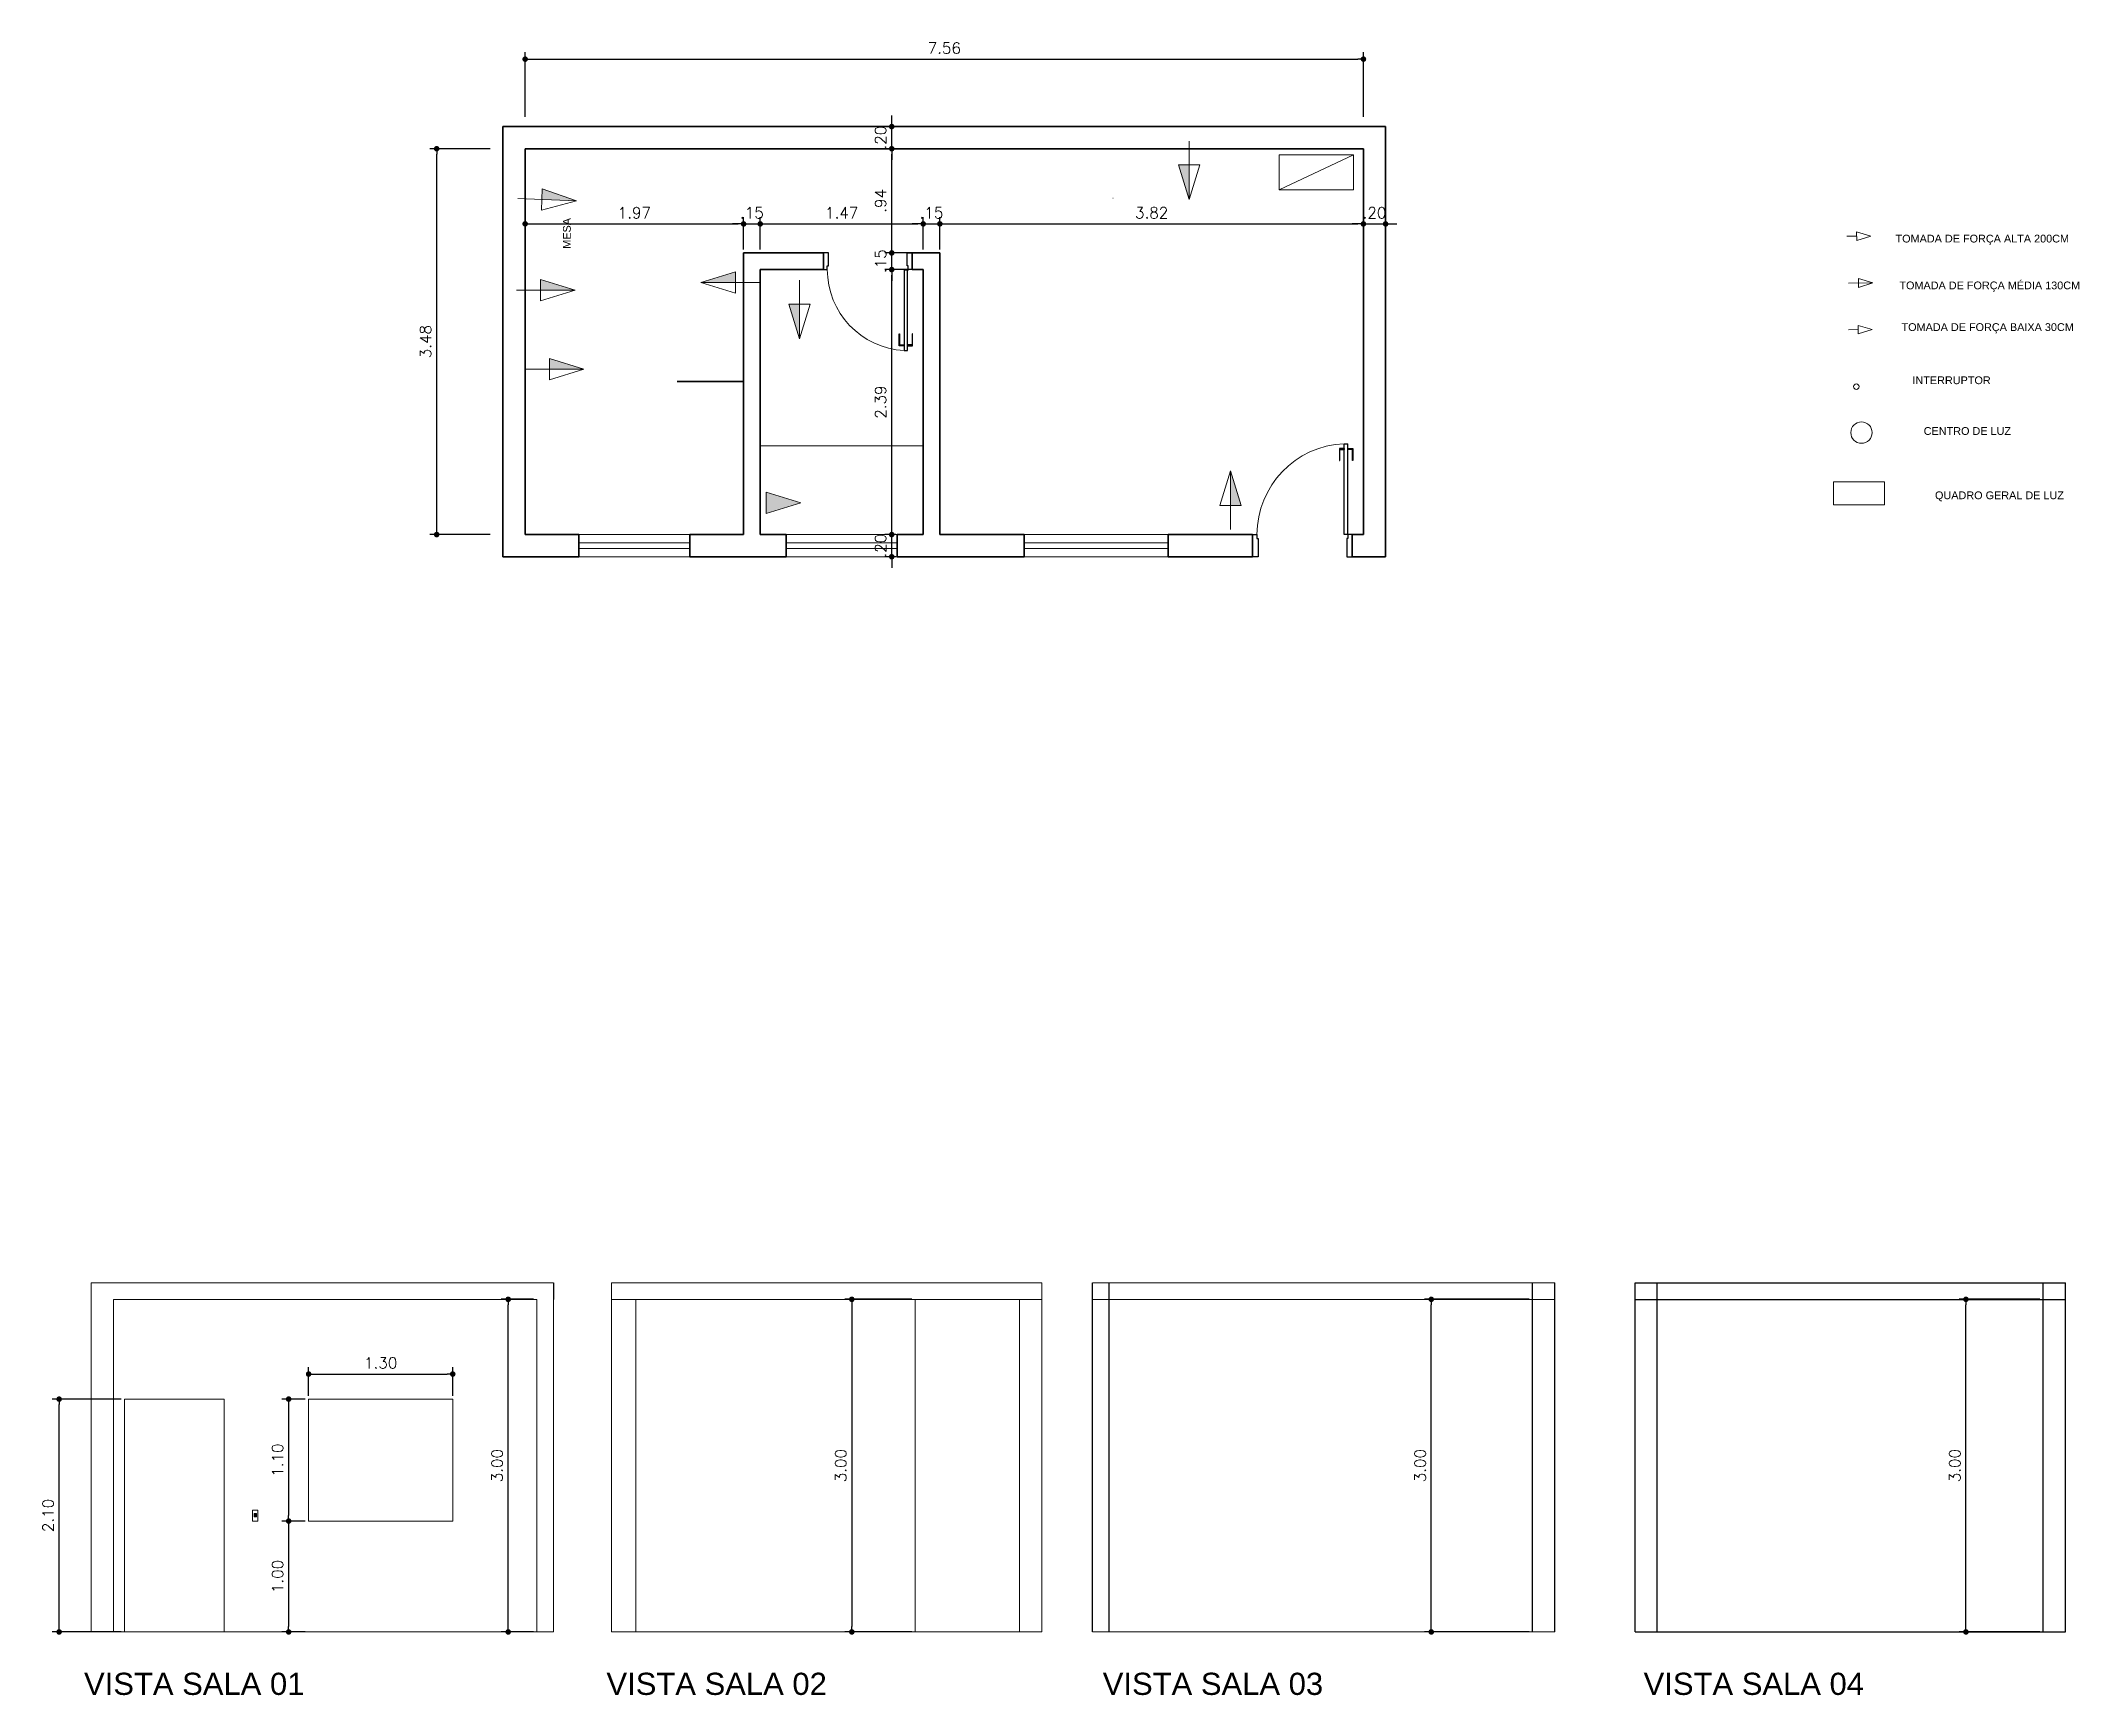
# Model space of a CAD drawing. Header units: millimetres. Extents: x -4763 to 645, y -25 to 217.
# Drawn here: x 19.1 to 37.49, y 70.11 to 85.03 of the extents above; entities that cross this region are included whole.
import ezdxf

# ---------------------------------------------------------------- set-up
doc = ezdxf.new("R2010")
doc.units = ezdxf.units.MM
doc.header["$LTSCALE"] = 0.5
doc.header["$PDMODE"] = 3
doc.linetypes.add('HIDDEN', pattern=[0.375, 0.25, -0.125])
doc.linetypes.add('HIDDEN2', pattern=[4.7625, 3.175, -1.5875])
for name, color, linetype, lineweight in [('A-TRACEJADO', 251, 'HIDDEN2', 18), ('Alvenaria-alta', 5, 'Continuous', 50), ('Alvenaria-baixa', 3, 'Continuous', 20), ('ARQ - Linha-nivel', 1, 'Continuous', 18), ('ARQ cota externa', 1, 'Continuous', 15), ('ARQ cota interna', 1, 'Continuous', 18), ('ARQ Esquadria 2', 2, 'Continuous', 20), ('ARQ Esquadrias 1', 1, 'Continuous', 13), ('ARQ Mobiliario', 34, 'Continuous', 13), ('ARQ MURO', 3, 'Continuous', 30), ('ARQ VISTA 1', 1, 'Continuous', 15), ('Linha-projeção', 8, 'HIDDEN', 15), ('TEXTO 01', 1, 'Continuous', 18)]:
    doc.layers.add(name, color=color, linetype=linetype, lineweight=lineweight)
for name, color, linetype in [('ARQ TEXTO 02', 3, 'Continuous'), ('DETALHE', 2, 'Continuous'), ('PORTAS', 2, 'Continuous')]:
    doc.layers.add(name, color=color, linetype=linetype)
doc.styles.add('ARIAL 25', font='arial.ttf', dxfattribs={"height": 0.25})
doc.styles.add('arial 7', font='arial.ttf', dxfattribs={"height": 0.07})
doc.styles.add('RS50', font='romans.shx', dxfattribs={"height": 0.1})
doc.dimstyles.new('Cota 50', dxfattribs={"dimscale": 0.05, "dimtxt": 0.1, "dimasz": 1, "dimexe": 1.25, "dimexo": 0.625, "dimgap": 1, "dimtad": 1, "dimzin": 4, "dimdsep": 46, "dimtxsty": 'RS50', "dimblk": 'DOT', "dimcen": 0.1, "dimclrd": 256, "dimclre": 256, "dimclrt": 256, "dimadec": 0, "dimazin": 0, "dimtfac": 1, "dimtix": 1, "dimtmove": 0, "dimatfit": 3, "dimldrblk": 'DOT', "dimfxl": 1.25, "dimarcsym": 0})

# ---------------------------------------------------------------- blocks, each defined once
blk = doc.blocks.new('_Dot')
at = {"color": 0, "linetype": 'ByBlock', "lineweight": -2}
blk.add_line((-0.5, 0), (-1, 0), dxfattribs=at)
at = {"color": 0, "linetype": 'ByBlock', "const_width": 0.5}
blk.add_lwpolyline([(-0.25, 0, 1), (0.25, 0, 1)], format="xyb", close=True, dxfattribs=at)
blk = doc.blocks.new('*D200')
at = {"layer": 'ARQ cota externa', "lineweight": -2, "transparency": 16777216}
for p, q in [((23.153, 84.055), (22.61, 84.055)), ((22.672, 80.625), (22.672, 84.005)), ((23.153, 80.575), (22.61, 80.575))]:
    blk.add_line(p, q, dxfattribs=at)
at = {"layer": 'DEFPOINTS', "color": 0, "transparency": 16777216}
for p in [(22.672, 84.055), (23.185, 84.055), (23.185, 80.575)]:
    blk.add_point(p, dxfattribs=at)
at = {"layer": 'ARQ cota externa', "lineweight": -2, "transparency": 16777216, "xscale": 0.05, "yscale": 0.05, "zscale": 0.05}
for p, rotation in [((22.672, 84.055), 90), ((22.672, 80.575), 270)]:
    blk.add_blockref('_Dot', p, dxfattribs=dict(at, rotation=rotation))
at = {"layer": 'ARQ cota externa', "transparency": 16777216, "insert": (22.572, 82.315), "char_height": 0.1, "attachment_point": 5, "rotation": 90, "style": 'RS50'}
blk.add_mtext('3.48', dxfattribs=at)
blk = doc.blocks.new('*D201')
at = {"layer": 'ARQ cota externa', "lineweight": -2, "transparency": 16777216}
for p, q in [((23.47, 84.342), (23.47, 84.926)), ((23.52, 84.863), (30.98, 84.863)), ((31.03, 84.342), (31.03, 84.926))]:
    blk.add_line(p, q, dxfattribs=at)
at = {"layer": 'DEFPOINTS', "color": 0, "transparency": 16777216}
for p in [(31.03, 84.863), (23.47, 84.31), (31.03, 84.31)]:
    blk.add_point(p, dxfattribs=at)
at = {"layer": 'ARQ cota externa', "lineweight": -2, "transparency": 16777216, "xscale": 0.05, "yscale": 0.05, "zscale": 0.05, "rotation": 180}
blk.add_blockref('_Dot', (23.47, 84.863), dxfattribs=at)
at = {"layer": 'ARQ cota externa', "lineweight": -2, "transparency": 16777216, "xscale": 0.05, "yscale": 0.05, "zscale": 0.05}
blk.add_blockref('_Dot', (31.03, 84.863), dxfattribs=at)
at = {"layer": 'ARQ cota externa', "transparency": 16777216, "insert": (27.25, 84.963), "char_height": 0.1, "attachment_point": 5, "style": 'RS50'}
blk.add_mtext('7.56', dxfattribs=at)
blk = doc.blocks.new('*D205')
at = {"layer": 'ARQ cota externa', "lineweight": -2, "transparency": 16777216}
for p, q in [((23.47, 83.253), (23.47, 83.439)), ((23.52, 83.377), (25.39, 83.377)), ((25.44, 83.146), (25.44, 83.439))]:
    blk.add_line(p, q, dxfattribs=at)
at = {"layer": 'DEFPOINTS', "color": 0, "transparency": 16777216}
for p in [(25.44, 83.377), (23.47, 83.222), (25.44, 83.115)]:
    blk.add_point(p, dxfattribs=at)
at = {"layer": 'ARQ cota externa', "lineweight": -2, "transparency": 16777216, "xscale": 0.05, "yscale": 0.05, "zscale": 0.05, "rotation": 180}
blk.add_blockref('_Dot', (23.47, 83.377), dxfattribs=at)
at = {"layer": 'ARQ cota externa', "lineweight": -2, "transparency": 16777216, "xscale": 0.05, "yscale": 0.05, "zscale": 0.05}
blk.add_blockref('_Dot', (25.44, 83.377), dxfattribs=at)
at = {"layer": 'ARQ cota externa', "transparency": 16777216, "insert": (24.455, 83.477), "char_height": 0.1, "attachment_point": 5, "style": 'RS50'}
blk.add_mtext('1.97', dxfattribs=at)
blk = doc.blocks.new('*D206')
at = {"layer": 'ARQ cota externa', "lineweight": -2, "transparency": 16777216}
for p, q in [((25.39, 83.377), (25.34, 83.377)), ((25.44, 83.146), (25.44, 83.439)), ((25.44, 83.377), (25.59, 83.377)), ((25.59, 83.146), (25.59, 83.439)), ((25.64, 83.377), (25.69, 83.377))]:
    blk.add_line(p, q, dxfattribs=at)
at = {"layer": 'DEFPOINTS', "color": 0, "transparency": 16777216}
for p in [(25.59, 83.377), (25.44, 83.115), (25.59, 83.115)]:
    blk.add_point(p, dxfattribs=at)
at = {"layer": 'ARQ cota externa', "lineweight": -2, "transparency": 16777216, "xscale": 0.05, "yscale": 0.05, "zscale": 0.05}
blk.add_blockref('_Dot', (25.44, 83.377), dxfattribs=at)
at = {"layer": 'ARQ cota externa', "lineweight": -2, "transparency": 16777216, "xscale": 0.05, "yscale": 0.05, "zscale": 0.05, "rotation": 180}
blk.add_blockref('_Dot', (25.59, 83.377), dxfattribs=at)
at = {"layer": 'ARQ cota externa', "transparency": 16777216, "insert": (25.515, 83.477), "char_height": 0.1, "attachment_point": 5, "style": 'RS50'}
blk.add_mtext('.15', dxfattribs=at)
blk = doc.blocks.new('*D202')
at = {"layer": 'ARQ cota externa', "lineweight": -2, "transparency": 16777216}
for p, q in [((25.59, 83.146), (25.59, 83.439)), ((25.64, 83.377), (27.01, 83.377)), ((27.06, 83.146), (27.06, 83.439))]:
    blk.add_line(p, q, dxfattribs=at)
at = {"layer": 'DEFPOINTS', "color": 0, "transparency": 16777216}
for p in [(27.06, 83.377), (25.59, 83.115), (27.06, 83.115)]:
    blk.add_point(p, dxfattribs=at)
at = {"layer": 'ARQ cota externa', "lineweight": -2, "transparency": 16777216, "xscale": 0.05, "yscale": 0.05, "zscale": 0.05, "rotation": 180}
blk.add_blockref('_Dot', (25.59, 83.377), dxfattribs=at)
at = {"layer": 'ARQ cota externa', "lineweight": -2, "transparency": 16777216, "xscale": 0.05, "yscale": 0.05, "zscale": 0.05}
blk.add_blockref('_Dot', (27.06, 83.377), dxfattribs=at)
at = {"layer": 'ARQ cota externa', "transparency": 16777216, "insert": (26.325, 83.477), "char_height": 0.1, "attachment_point": 5, "style": 'RS50'}
blk.add_mtext('1.47', dxfattribs=at)
blk = doc.blocks.new('*D207')
at = {"layer": 'ARQ cota externa', "lineweight": -2, "transparency": 16777216}
for p, q in [((27.01, 83.377), (26.96, 83.377)), ((27.06, 83.146), (27.06, 83.439)), ((27.06, 83.377), (27.21, 83.377)), ((27.21, 83.146), (27.21, 83.439)), ((27.26, 83.377), (27.31, 83.377))]:
    blk.add_line(p, q, dxfattribs=at)
at = {"layer": 'DEFPOINTS', "color": 0, "transparency": 16777216}
for p in [(27.21, 83.377), (27.06, 83.115), (27.21, 83.115)]:
    blk.add_point(p, dxfattribs=at)
at = {"layer": 'ARQ cota externa', "lineweight": -2, "transparency": 16777216, "xscale": 0.05, "yscale": 0.05, "zscale": 0.05}
blk.add_blockref('_Dot', (27.06, 83.377), dxfattribs=at)
at = {"layer": 'ARQ cota externa', "lineweight": -2, "transparency": 16777216, "xscale": 0.05, "yscale": 0.05, "zscale": 0.05, "rotation": 180}
blk.add_blockref('_Dot', (27.21, 83.377), dxfattribs=at)
at = {"layer": 'ARQ cota externa', "transparency": 16777216, "insert": (27.135, 83.477), "char_height": 0.1, "attachment_point": 5, "style": 'RS50'}
blk.add_mtext('.15', dxfattribs=at)
blk = doc.blocks.new('*D203')
at = {"layer": 'ARQ cota externa', "lineweight": -2, "transparency": 16777216}
for p, q in [((27.21, 83.146), (27.21, 83.439)), ((27.26, 83.377), (30.98, 83.377)), ((31.03, 83.146), (31.03, 83.439))]:
    blk.add_line(p, q, dxfattribs=at)
at = {"layer": 'DEFPOINTS', "color": 0, "transparency": 16777216}
for p in [(31.03, 83.377), (27.21, 83.115), (31.03, 83.115)]:
    blk.add_point(p, dxfattribs=at)
at = {"layer": 'ARQ cota externa', "lineweight": -2, "transparency": 16777216, "xscale": 0.05, "yscale": 0.05, "zscale": 0.05, "rotation": 180}
blk.add_blockref('_Dot', (27.21, 83.377), dxfattribs=at)
at = {"layer": 'ARQ cota externa', "lineweight": -2, "transparency": 16777216, "xscale": 0.05, "yscale": 0.05, "zscale": 0.05}
blk.add_blockref('_Dot', (31.03, 83.377), dxfattribs=at)
at = {"layer": 'ARQ cota externa', "transparency": 16777216, "insert": (29.12, 83.477), "char_height": 0.1, "attachment_point": 5, "style": 'RS50'}
blk.add_mtext('3.82', dxfattribs=at)
blk = doc.blocks.new('*D204')
at = {"layer": 'ARQ cota externa', "lineweight": -2, "transparency": 16777216}
for p, q in [((30.98, 83.377), (30.93, 83.377)), ((31.03, 83.146), (31.03, 83.439)), ((31.03, 83.377), (31.23, 83.377)), ((31.23, 83.408), (31.23, 83.439)), ((31.28, 83.377), (31.33, 83.377))]:
    blk.add_line(p, q, dxfattribs=at)
at = {"layer": 'DEFPOINTS', "color": 0, "transparency": 16777216}
for p in [(31.23, 83.377), (31.23, 83.377), (31.03, 83.115)]:
    blk.add_point(p, dxfattribs=at)
at = {"layer": 'ARQ cota externa', "lineweight": -2, "transparency": 16777216, "xscale": 0.05, "yscale": 0.05, "zscale": 0.05}
blk.add_blockref('_Dot', (31.03, 83.377), dxfattribs=at)
at = {"layer": 'ARQ cota externa', "lineweight": -2, "transparency": 16777216, "xscale": 0.05, "yscale": 0.05, "zscale": 0.05, "rotation": 180}
blk.add_blockref('_Dot', (31.23, 83.377), dxfattribs=at)
at = {"layer": 'ARQ cota externa', "transparency": 16777216, "insert": (31.13, 83.477), "char_height": 0.1, "attachment_point": 5, "style": 'RS50'}
blk.add_mtext('.20', dxfattribs=at)
blk = doc.blocks.new('*D195')
at = {"layer": 'ARQ cota externa', "lineweight": -2, "transparency": 16777216}
for p, q in [((26.812, 80.575), (26.714, 80.575)), ((26.776, 80.625), (26.776, 80.675)), ((26.776, 80.375), (26.776, 80.575)), ((26.812, 80.375), (26.714, 80.375)), ((26.776, 80.325), (26.776, 80.275))]:
    blk.add_line(p, q, dxfattribs=at)
at = {"layer": 'DEFPOINTS', "color": 0, "transparency": 16777216}
for p in [(26.776, 80.575), (26.843, 80.575), (26.843, 80.375)]:
    blk.add_point(p, dxfattribs=at)
at = {"layer": 'ARQ cota externa', "lineweight": -2, "transparency": 16777216, "xscale": 0.05, "yscale": 0.05, "zscale": 0.05}
for p, rotation in [((26.776, 80.575), 270), ((26.776, 80.375), 90)]:
    blk.add_blockref('_Dot', p, dxfattribs=dict(at, rotation=rotation))
at = {"layer": 'ARQ cota externa', "transparency": 16777216, "insert": (26.676, 80.475), "char_height": 0.1, "attachment_point": 5, "rotation": 90, "style": 'RS50'}
blk.add_mtext('.20', dxfattribs=at)
blk = doc.blocks.new('*D196')
at = {"layer": 'ARQ cota externa', "lineweight": -2, "transparency": 16777216}
for p, q in [((27.029, 82.965), (26.714, 82.965)), ((26.776, 80.625), (26.776, 82.915)), ((26.812, 80.575), (26.714, 80.575))]:
    blk.add_line(p, q, dxfattribs=at)
at = {"layer": 'DEFPOINTS', "color": 0, "transparency": 16777216}
for p in [(26.776, 82.965), (27.06, 82.965), (26.843, 80.575)]:
    blk.add_point(p, dxfattribs=at)
at = {"layer": 'ARQ cota externa', "lineweight": -2, "transparency": 16777216, "xscale": 0.05, "yscale": 0.05, "zscale": 0.05}
for p, rotation in [((26.776, 82.965), 90), ((26.776, 80.575), 270)]:
    blk.add_blockref('_Dot', p, dxfattribs=dict(at, rotation=rotation))
at = {"layer": 'ARQ cota externa', "transparency": 16777216, "insert": (26.676, 81.77), "char_height": 0.1, "attachment_point": 5, "rotation": 90, "style": 'RS50'}
blk.add_mtext('2.39', dxfattribs=at)
blk = doc.blocks.new('*D197')
at = {"layer": 'ARQ cota externa', "lineweight": -2, "transparency": 16777216}
for p, q in [((27.029, 83.115), (26.714, 83.115)), ((26.776, 83.165), (26.776, 83.215)), ((26.776, 82.965), (26.776, 83.115)), ((27.029, 82.965), (26.714, 82.965)), ((26.776, 82.915), (26.776, 82.865))]:
    blk.add_line(p, q, dxfattribs=at)
at = {"layer": 'DEFPOINTS', "color": 0, "transparency": 16777216}
for p in [(26.776, 83.115), (27.06, 83.115), (27.06, 82.965)]:
    blk.add_point(p, dxfattribs=at)
at = {"layer": 'ARQ cota externa', "lineweight": -2, "transparency": 16777216, "xscale": 0.05, "yscale": 0.05, "zscale": 0.05}
for p, rotation in [((26.776, 83.115), 270), ((26.776, 82.965), 90)]:
    blk.add_blockref('_Dot', p, dxfattribs=dict(at, rotation=rotation))
at = {"layer": 'ARQ cota externa', "transparency": 16777216, "insert": (26.676, 83.04), "char_height": 0.1, "attachment_point": 5, "rotation": 90, "style": 'RS50'}
blk.add_mtext('.15', dxfattribs=at)
blk = doc.blocks.new('*D198')
at = {"layer": 'ARQ cota externa', "lineweight": -2, "transparency": 16777216}
for p, q in [((26.745, 84.055), (26.714, 84.055)), ((26.776, 83.165), (26.776, 84.005)), ((27.029, 83.115), (26.714, 83.115))]:
    blk.add_line(p, q, dxfattribs=at)
at = {"layer": 'DEFPOINTS', "color": 0, "transparency": 16777216}
for p in [(26.776, 84.055), (26.776, 84.055), (27.06, 83.115)]:
    blk.add_point(p, dxfattribs=at)
at = {"layer": 'ARQ cota externa', "lineweight": -2, "transparency": 16777216, "xscale": 0.05, "yscale": 0.05, "zscale": 0.05}
for p, rotation in [((26.776, 84.055), 90), ((26.776, 83.115), 270)]:
    blk.add_blockref('_Dot', p, dxfattribs=dict(at, rotation=rotation))
at = {"layer": 'ARQ cota externa', "transparency": 16777216, "insert": (26.676, 83.585), "char_height": 0.1, "attachment_point": 5, "rotation": 90, "style": 'RS50'}
blk.add_mtext('.94', dxfattribs=at)
blk = doc.blocks.new('*D199')
at = {"layer": 'ARQ cota externa', "lineweight": -2, "transparency": 16777216}
for p, q in [((26.745, 84.255), (26.714, 84.255)), ((26.776, 84.305), (26.776, 84.355)), ((26.776, 84.055), (26.776, 84.255)), ((26.745, 84.055), (26.714, 84.055)), ((26.776, 84.005), (26.776, 83.955))]:
    blk.add_line(p, q, dxfattribs=at)
at = {"layer": 'DEFPOINTS', "color": 0, "transparency": 16777216}
for p in [(26.776, 84.255), (26.776, 84.255), (26.776, 84.055)]:
    blk.add_point(p, dxfattribs=at)
at = {"layer": 'ARQ cota externa', "lineweight": -2, "transparency": 16777216, "xscale": 0.05, "yscale": 0.05, "zscale": 0.05}
for p, rotation in [((26.776, 84.255), 270), ((26.776, 84.055), 90)]:
    blk.add_blockref('_Dot', p, dxfattribs=dict(at, rotation=rotation))
at = {"layer": 'ARQ cota externa', "transparency": 16777216, "insert": (26.676, 84.155), "char_height": 0.1, "attachment_point": 5, "rotation": 90, "style": 'RS50'}
blk.add_mtext('.20', dxfattribs=at)
blk = doc.blocks.new('P70')
at = {"layer": 'A-TRACEJADO'}
blk.add_arc((-0.149, -0.033), 0.732, 183.0662, 269.9559, dxfattribs=at)
at = {"layer": 'DETALHE', "color": 1}
for points in [[(-0.837, -0.042), (-0.837, 0.003), (-0.728, 0.003), (-0.728, -0.001), (-0.829, -0.001), (-0.829, -0.042)], [(-0.837, -0.072), (-0.837, -0.117), (-0.728, -0.117), (-0.728, -0.113), (-0.829, -0.113), (-0.829, -0.072)]]:
    blk.add_lwpolyline(points, close=True, dxfattribs=at)
at = {"layer": 'DETALHE', "color": 2}
for points in [[(-0.15, 0), (-0.15, -0.035), (-0.115, -0.035), (-0.115, -0.045), (0, -0.045), (0, 0)], [(-0.15, -0.8), (-0.15, -0.765), (-0.115, -0.765), (-0.115, -0.755), (0, -0.755), (0, -0.8)]]:
    blk.add_lwpolyline(points, close=True, dxfattribs=at)
blk.add_lwpolyline([(-0.88, -0.072), (-0.88, -0.041), (-0.156, -0.041), (-0.156, -0.072), (-0.88, -0.072)], dxfattribs=at)
blk.add_circle((-0.153, -0.038), 0.00326, dxfattribs=at)
blk = doc.blocks.new('*D252')
at = {"layer": 'ARQ VISTA 1', "lineweight": -2, "transparency": 16777216}
for p, q in [((19.825, 72.777), (19.204, 72.777)), ((19.267, 70.727), (19.267, 72.727)), ((19.825, 70.677), (19.204, 70.677))]:
    blk.add_line(p, q, dxfattribs=at)
at = {"layer": 'DEFPOINTS', "color": 0, "transparency": 16777216}
for p in [(19.267, 72.777), (19.857, 72.777), (19.857, 70.677)]:
    blk.add_point(p, dxfattribs=at)
at = {"layer": 'ARQ VISTA 1', "lineweight": -2, "transparency": 16777216, "xscale": 0.05, "yscale": 0.05, "zscale": 0.05}
for p, rotation in [((19.267, 72.777), 90), ((19.267, 70.677), 270)]:
    blk.add_blockref('_Dot', p, dxfattribs=dict(at, rotation=rotation))
at = {"layer": 'ARQ VISTA 1', "transparency": 16777216, "insert": (19.167, 71.727), "char_height": 0.1, "attachment_point": 5, "rotation": 90, "style": 'RS50'}
blk.add_mtext('2.10', dxfattribs=at)
blk = doc.blocks.new('*D253')
at = {"layer": 'ARQ VISTA 1', "lineweight": -2, "transparency": 16777216}
for p, q in [((21.485, 72.777), (21.274, 72.777)), ((21.337, 72.727), (21.337, 71.727)), ((21.485, 71.677), (21.274, 71.677))]:
    blk.add_line(p, q, dxfattribs=at)
at = {"layer": 'DEFPOINTS', "color": 0, "transparency": 16777216}
for p in [(21.517, 72.777), (21.337, 71.677), (21.517, 71.677)]:
    blk.add_point(p, dxfattribs=at)
at = {"layer": 'ARQ VISTA 1', "lineweight": -2, "transparency": 16777216, "xscale": 0.05, "yscale": 0.05, "zscale": 0.05}
for p, rotation in [((21.337, 72.777), 90), ((21.337, 71.677), 270)]:
    blk.add_blockref('_Dot', p, dxfattribs=dict(at, rotation=rotation))
at = {"layer": 'ARQ VISTA 1', "transparency": 16777216, "insert": (21.237, 72.227), "char_height": 0.1, "attachment_point": 5, "rotation": 90, "style": 'RS50'}
blk.add_mtext('1.10', dxfattribs=at)
blk = doc.blocks.new('*D254')
at = {"layer": 'ARQ VISTA 1', "lineweight": -2, "transparency": 16777216}
for p, q in [((21.485, 71.677), (21.274, 71.677)), ((21.337, 71.627), (21.337, 70.727)), ((21.485, 70.677), (21.274, 70.677))]:
    blk.add_line(p, q, dxfattribs=at)
at = {"layer": 'DEFPOINTS', "color": 0, "transparency": 16777216}
for p in [(21.517, 71.677), (21.337, 70.677), (21.517, 70.677)]:
    blk.add_point(p, dxfattribs=at)
at = {"layer": 'ARQ VISTA 1', "lineweight": -2, "transparency": 16777216, "xscale": 0.05, "yscale": 0.05, "zscale": 0.05}
for p, rotation in [((21.337, 71.677), 90), ((21.337, 70.677), 270)]:
    blk.add_blockref('_Dot', p, dxfattribs=dict(at, rotation=rotation))
at = {"layer": 'ARQ VISTA 1', "transparency": 16777216, "insert": (21.237, 71.177), "char_height": 0.1, "attachment_point": 5, "rotation": 90, "style": 'RS50'}
blk.add_mtext('1.00', dxfattribs=at)
blk = doc.blocks.new('*D255')
at = {"layer": 'ARQ VISTA 1', "lineweight": -2, "transparency": 16777216}
for p, q in [((21.517, 72.808), (21.517, 73.066)), ((21.567, 73.003), (22.767, 73.003)), ((22.817, 72.808), (22.817, 73.066))]:
    blk.add_line(p, q, dxfattribs=at)
at = {"layer": 'DEFPOINTS', "color": 0, "transparency": 16777216}
for p in [(22.817, 73.003), (21.517, 72.777), (22.817, 72.777)]:
    blk.add_point(p, dxfattribs=at)
at = {"layer": 'ARQ VISTA 1', "lineweight": -2, "transparency": 16777216, "xscale": 0.05, "yscale": 0.05, "zscale": 0.05, "rotation": 180}
blk.add_blockref('_Dot', (21.517, 73.003), dxfattribs=at)
at = {"layer": 'ARQ VISTA 1', "lineweight": -2, "transparency": 16777216, "xscale": 0.05, "yscale": 0.05, "zscale": 0.05}
blk.add_blockref('_Dot', (22.817, 73.003), dxfattribs=at)
at = {"layer": 'ARQ VISTA 1', "transparency": 16777216, "insert": (22.167, 73.103), "char_height": 0.1, "attachment_point": 5, "style": 'RS50'}
blk.add_mtext('1.30', dxfattribs=at)
blk = doc.blocks.new('*D256')
at = {"layer": 'ARQ VISTA 1', "lineweight": -2, "transparency": 16777216}
for p, q in [((23.545, 73.677), (23.254, 73.677)), ((23.317, 70.727), (23.317, 73.627)), ((23.545, 70.677), (23.254, 70.677))]:
    blk.add_line(p, q, dxfattribs=at)
at = {"layer": 'DEFPOINTS', "color": 0, "transparency": 16777216}
for p in [(23.317, 73.677), (23.577, 73.677), (23.577, 70.677)]:
    blk.add_point(p, dxfattribs=at)
at = {"layer": 'ARQ VISTA 1', "lineweight": -2, "transparency": 16777216, "xscale": 0.05, "yscale": 0.05, "zscale": 0.05}
for p, rotation in [((23.317, 73.677), 90), ((23.317, 70.677), 270)]:
    blk.add_blockref('_Dot', p, dxfattribs=dict(at, rotation=rotation))
at = {"layer": 'ARQ VISTA 1', "transparency": 16777216, "insert": (23.217, 72.177), "char_height": 0.1, "attachment_point": 5, "rotation": 90, "style": 'RS50'}
blk.add_mtext('3.00', dxfattribs=at)
blk = doc.blocks.new('*D257')
at = {"layer": 'ARQ cota interna', "lineweight": -2, "transparency": 16777216}
for p, q in [((26.957, 73.677), (26.353, 73.677)), ((26.416, 73.627), (26.416, 70.727)), ((26.957, 70.677), (26.353, 70.677))]:
    blk.add_line(p, q, dxfattribs=at)
at = {"layer": 'DEFPOINTS', "color": 0, "transparency": 16777216}
for p in [(26.988, 73.677), (26.416, 70.677), (26.988, 70.677)]:
    blk.add_point(p, dxfattribs=at)
at = {"layer": 'ARQ cota interna', "lineweight": -2, "transparency": 16777216, "xscale": 0.05, "yscale": 0.05, "zscale": 0.05}
for p, rotation in [((26.416, 73.677), 90), ((26.416, 70.677), 270)]:
    blk.add_blockref('_Dot', p, dxfattribs=dict(at, rotation=rotation))
at = {"layer": 'ARQ cota interna', "transparency": 16777216, "insert": (26.316, 72.177), "char_height": 0.1, "attachment_point": 5, "rotation": 90, "style": 'RS50'}
blk.add_mtext('3.00', dxfattribs=at)
blk = doc.blocks.new('*D258')
at = {"layer": 'ARQ cota interna', "lineweight": -2, "transparency": 16777216}
for p, q in [((32.525, 73.677), (31.58, 73.677)), ((31.642, 70.727), (31.642, 73.627)), ((32.525, 70.677), (31.58, 70.677))]:
    blk.add_line(p, q, dxfattribs=at)
at = {"layer": 'DEFPOINTS', "color": 0, "transparency": 16777216}
for p in [(31.642, 73.677), (32.556, 73.677), (32.556, 70.677)]:
    blk.add_point(p, dxfattribs=at)
at = {"layer": 'ARQ cota interna', "lineweight": -2, "transparency": 16777216, "xscale": 0.05, "yscale": 0.05, "zscale": 0.05}
for p, rotation in [((31.642, 73.677), 90), ((31.642, 70.677), 270)]:
    blk.add_blockref('_Dot', p, dxfattribs=dict(at, rotation=rotation))
at = {"layer": 'ARQ cota interna', "transparency": 16777216, "insert": (31.542, 72.177), "char_height": 0.1, "attachment_point": 5, "rotation": 90, "style": 'RS50'}
blk.add_mtext('3.00', dxfattribs=at)
blk = doc.blocks.new('*D259')
at = {"layer": 'ARQ cota interna', "lineweight": -2, "transparency": 16777216}
for p, q in [((37.129, 73.677), (36.402, 73.677)), ((36.464, 70.727), (36.464, 73.627)), ((37.129, 70.677), (36.402, 70.677))]:
    blk.add_line(p, q, dxfattribs=at)
at = {"layer": 'DEFPOINTS', "color": 0, "transparency": 16777216}
for p in [(36.464, 73.677), (37.161, 73.677), (37.161, 70.677)]:
    blk.add_point(p, dxfattribs=at)
at = {"layer": 'ARQ cota interna', "lineweight": -2, "transparency": 16777216, "xscale": 0.05, "yscale": 0.05, "zscale": 0.05}
for p, rotation in [((36.464, 73.677), 90), ((36.464, 70.677), 270)]:
    blk.add_blockref('_Dot', p, dxfattribs=dict(at, rotation=rotation))
at = {"layer": 'ARQ cota interna', "transparency": 16777216, "insert": (36.364, 72.177), "char_height": 0.1, "attachment_point": 5, "rotation": 90, "style": 'RS50'}
blk.add_mtext('3.00', dxfattribs=at)

msp = doc.modelspace()

# ---------------------------------------------------------------- hatches: boundary and pattern name
at = {"layer": 'ARQ - Linha-nivel'}
h = msp.add_hatch(color=1, dxfattribs=at)
h.dxf.hatch_style = 1
h.paths.add_polyline_path([(29.45904, 83.90844), (29.36314, 83.90844), (29.45904, 83.59651)])
h.paths.add_polyline_path([(25.36735, 82.94541), (25.05542, 82.84952), (25.36735, 82.84952)])
h.paths.add_polyline_path([(25.94492, 82.65272), (25.84902, 82.65272), (25.94492, 82.34079)])
h.paths.add_polyline_path([(23.60764, 82.87419), (23.60764, 82.7783), (23.91957, 82.7783)])
h.paths.add_polyline_path([(23.68863, 82.16154), (23.68863, 82.06564), (24.00056, 82.06564)])
h.paths.add_polyline_path([(25.95643, 80.86023), (25.6445, 80.95613), (25.6445, 80.76434)])
h.paths.add_polyline_path([(29.83095, 81.14888), (29.83095, 80.83695), (29.92685, 80.83695)])
at = {"layer": 'ARQ - Linha-nivel', "true_color": 0xffffff}
h = msp.add_hatch(dxfattribs=at)
h.set_pattern_fill('ESCHER')
h.paths.add_polyline_path([(28.77214, 83.91119), (28.67625, 83.91119), (28.77214, 83.59926)])
h.paths.add_polyline_path([(29.83095, 81.14888), (29.83095, 80.83695), (29.92685, 80.83695)])
h = msp.add_hatch(dxfattribs=at)
h.set_pattern_fill('ESCHER')
h.paths.add_polyline_path([(29.45904, 83.90844), (29.36314, 83.90844), (29.45904, 83.59651)])
at = {"layer": 'ARQ - Linha-nivel'}
h = msp.add_hatch(dxfattribs=at)
h.set_pattern_fill('ANSI31', color=1)
h.paths.add_polyline_path([(30.93927, 84.00041), (30.27152, 84.00041), (30.27152, 83.68555)])
h = msp.add_hatch(dxfattribs=at)
h.set_pattern_fill('ANSI31', color=1)
h.set_pattern_definition([(45, (-0.0986, -0.8117), (-2.24506, 2.24506), [])])
h.paths.add_polyline_path([(35.47856, 83.22666), (35.60538, 83.26701), (35.4778, 83.30487)])
h.paths.add_polyline_path([(35.62561, 82.84455), (35.49529, 82.84328), (35.49568, 82.80321)])
at = {"layer": 'ARQ - Linha-nivel', "true_color": 0xffffff}
h = msp.add_hatch(dxfattribs=at)
h.set_pattern_fill('ESCHER')
h.paths.add_polyline_path([(25.6445, 80.95613), (25.6445, 80.76434), (25.95643, 80.86023)])
at = {"layer": 'ARQ Esquadrias 1'}
h = msp.add_hatch(color=256, dxfattribs=at)
h.dxf.hatch_style = 1
h.paths.add_polyline_path([(23.62448, 83.69317), (23.62091, 83.59734), (23.93262, 83.58574)])

# ---------------------------------------------------------------- linework, layer by layer
at = {"layer": 'Alvenaria-alta'}
for p, q in [((31.22998, 84.25482), (23.26998, 84.25482)), ((23.26998, 84.25482), (23.26998, 80.37482)), ((31.22998, 80.37482), (31.22998, 84.25482)), ((31.02998, 84.05482), (23.46998, 84.05482)), ((23.46998, 84.05482), (23.46998, 80.57482)), ((31.02998, 80.57482), (31.02998, 84.05482)), ((26.15998, 83.11482), (25.43998, 83.11482)), ((25.43998, 83.11482), (25.43998, 80.57482)), ((26.15998, 82.96482), (26.15998, 83.11482)), ((27.20998, 83.11482), (26.95998, 83.11482)), ((26.95998, 82.96482), (26.95998, 83.11482)), ((27.20998, 83.11482), (27.20998, 80.57482)), ((26.15998, 82.96482), (25.58998, 82.96482)), ((25.58998, 82.96482), (25.58998, 80.57482)), ((27.05998, 82.96482), (26.95998, 82.96482)), ((27.05998, 82.96482), (27.05998, 80.57482)), ((25.43998, 81.95482), (24.83998, 81.95482)), ((23.46998, 80.57482), (23.95498, 80.57482)), ((23.95498, 80.57482), (23.95498, 80.37482)), ((24.95498, 80.57482), (25.43998, 80.57482)), ((24.95498, 80.57482), (24.95498, 80.37482)), ((25.58998, 80.57482), (25.82498, 80.57482)), ((25.82498, 80.57482), (25.82498, 80.37482)), ((26.82498, 80.57482), (27.05998, 80.57482)), ((26.82498, 80.57482), (26.82498, 80.37482)), ((27.20998, 80.57482), (27.96998, 80.57482)), ((27.96998, 80.57482), (27.96998, 80.37482)), ((29.26998, 80.57482), (30.02998, 80.57482)), ((29.26998, 80.57482), (29.26998, 80.37482)), ((30.02998, 80.57482), (30.02998, 80.37482)), ((30.92998, 80.57482), (31.02998, 80.57482)), ((30.92998, 80.57482), (30.92998, 80.37482)), ((23.26998, 80.37482), (23.95498, 80.37482)), ((24.95498, 80.37482), (25.82498, 80.37482)), ((26.82498, 80.37482), (27.96998, 80.37482)), ((29.26998, 80.37482), (30.02998, 80.37482)), ((30.92998, 80.37482), (31.22998, 80.37482))]:
    msp.add_line(p, q, dxfattribs=at)
at = {"layer": 'Alvenaria-baixa'}
for p, q in [((19.55659, 73.82671), (23.72659, 73.82671)), ((24.24823, 70.67671), (24.24823, 73.82671)), ((24.24823, 73.82671), (28.12823, 73.82671)), ((28.12823, 70.67671), (28.12823, 73.82671)), ((28.58591, 73.82671), (32.75591, 73.82671)), ((19.55659, 70.67671), (19.55659, 73.67671)), ((19.75659, 73.67671), (23.57659, 73.67671)), ((19.75659, 70.67671), (19.75659, 73.67671)), ((23.57659, 70.67671), (23.57659, 73.67671)), ((23.72659, 73.67671), (23.72659, 70.67671)), ((24.24823, 73.67671), (28.12823, 73.67671)), ((24.46762, 70.67671), (24.46762, 73.67671)), ((26.98823, 70.67671), (26.98823, 73.67671)), ((27.92823, 70.67671), (27.92823, 73.67671)), ((28.58591, 73.67671), (32.75591, 73.67671)), ((19.55659, 70.67671), (23.72659, 70.67671)), ((24.24823, 70.67671), (28.12823, 70.67671)), ((28.58591, 70.67671), (32.75591, 70.67671))]:
    msp.add_line(p, q, dxfattribs=at)
at = {"layer": 'ARQ cota interna'}
for p, q in [((21.01027, 71.67671), (21.01027, 71.77671)), ((21.01027, 71.77671), (21.06027, 71.77671)), ((21.02583, 71.7455), (21.04583, 71.7455)), ((21.02583, 71.7155), (21.02583, 71.7455)), ((21.04583, 71.7155), (21.02583, 71.7155)), ((21.04083, 71.7365), (21.03083, 71.7365)), ((21.04083, 71.7365), (21.03083, 71.7365)), ((21.03083, 71.7335), (21.03083, 71.7365)), ((21.04083, 71.7335), (21.03083, 71.7335)), ((21.03083, 71.7295), (21.03083, 71.7325)), ((21.03083, 71.7325), (21.04083, 71.7325)), ((21.03083, 71.7295), (21.04083, 71.7295)), ((21.03083, 71.7295), (21.04083, 71.7295)), ((21.03083, 71.7255), (21.03083, 71.7285)), ((21.03083, 71.7285), (21.04083, 71.7285)), ((21.03083, 71.7255), (21.04083, 71.7255)), ((21.04083, 71.7365), (21.04083, 71.7335)), ((21.04083, 71.7325), (21.04083, 71.7295)), ((21.04083, 71.7285), (21.04083, 71.7255)), ((21.04583, 71.7455), (21.04583, 71.7155)), ((21.06027, 71.77671), (21.06027, 71.67671)), ((21.06027, 71.67671), (21.01027, 71.67671))]:
    msp.add_line(p, q, dxfattribs=at)
at = {"layer": 'ARQ Esquadria 2'}
for p, q in [((23.95498, 80.57482), (24.95498, 80.57482)), ((25.82498, 80.57482), (26.82498, 80.57482)), ((27.96998, 80.57482), (29.26998, 80.57482)), ((23.95498, 80.49982), (24.95498, 80.49982)), ((23.95498, 80.44982), (24.95498, 80.44982)), ((23.95498, 80.37482), (24.95498, 80.37482)), ((25.82498, 80.49982), (26.82498, 80.49982)), ((25.82498, 80.44982), (26.82498, 80.44982)), ((25.82498, 80.37482), (26.82498, 80.37482)), ((27.96998, 80.49982), (29.26998, 80.49982)), ((27.96998, 80.44982), (29.26998, 80.44982)), ((27.96998, 80.37482), (29.26998, 80.37482)), ((19.55659, 73.82671), (19.55659, 73.67671)), ((21.51659, 72.77671), (22.81659, 72.77671)), ((21.51659, 71.67671), (21.51659, 72.77671)), ((22.81659, 71.67671), (22.81659, 72.77671)), ((21.51659, 71.67671), (22.81659, 71.67671))]:
    msp.add_line(p, q, dxfattribs=at)
at = {"layer": 'ARQ Esquadrias 1'}
for p, q in [((29.45904, 83.59651), (29.45904, 84.12438)), ((29.36314, 83.90844), (29.45904, 83.59651)), ((29.45904, 83.59651), (29.55494, 83.90844)), ((23.93262, 83.58574), (23.62448, 83.69317)), ((23.93262, 83.58574), (23.40512, 83.60538)), ((23.61734, 83.50151), (23.93262, 83.58574)), ((35.60538, 83.26701), (35.4778, 83.30487)), ((35.47818, 83.26576), (35.39012, 83.26491)), ((35.47856, 83.22666), (35.60538, 83.26701)), ((25.36735, 82.94541), (25.05542, 82.84952)), ((23.91957, 82.7783), (23.3917, 82.7783)), ((23.91957, 82.7783), (23.60764, 82.87419)), ((23.60764, 82.6824), (23.91957, 82.7783)), ((25.05542, 82.84952), (25.36735, 82.75362)), ((25.05542, 82.84952), (25.5833, 82.84952)), ((25.94492, 82.34079), (25.94492, 82.86866)), ((35.62561, 82.84455), (35.40508, 82.8424)), ((35.62561, 82.84455), (35.4949, 82.88334)), ((35.49568, 82.80321), (35.62561, 82.84455)), ((25.84902, 82.65272), (25.94492, 82.34079)), ((25.94492, 82.34079), (26.04082, 82.65272)), ((35.49218, 82.42314), (35.40445, 82.42228)), ((35.61892, 82.42438), (35.4918, 82.4621)), ((35.49256, 82.38418), (35.61892, 82.42438)), ((24.00056, 82.06564), (23.47269, 82.06564)), ((24.00056, 82.06564), (23.68863, 82.16154)), ((23.68863, 81.96974), (24.00056, 82.06564)), ((29.83095, 81.14888), (29.73506, 80.83695)), ((29.92685, 80.83695), (29.83095, 81.14888)), ((29.83095, 81.14888), (29.83095, 80.62101)), ((25.95643, 80.86023), (25.6445, 80.95613)), ((25.6445, 80.76434), (25.95643, 80.86023)), ((19.85659, 72.77671), (20.75659, 72.77671)), ((19.85659, 70.67671), (19.85659, 72.77671)), ((20.75659, 70.67671), (20.75659, 72.77671))]:
    msp.add_line(p, q, dxfattribs=at)
for points in [[(29.36314, 83.90844), (29.55494, 83.90844)], [(23.61734, 83.50151), (23.62448, 83.69317)], [(35.47856, 83.22666), (35.4778, 83.30487)], [(25.36735, 82.94541), (25.36735, 82.75362)], [(23.60764, 82.6824), (23.60764, 82.87419)], [(35.49568, 82.80321), (35.4949, 82.88334)], [(25.84902, 82.65272), (26.04082, 82.65272)], [(35.49256, 82.38418), (35.4918, 82.4621)], [(23.68863, 81.96974), (23.68863, 82.16154)], [(25.6445, 80.76434), (25.6445, 80.95613)], [(29.92685, 80.83695), (29.73506, 80.83695)]]:
    msp.add_lwpolyline(points, dxfattribs=at)
msp.add_lwpolyline([(30.27152, 84.00041), (30.93927, 84.00041), (30.93927, 83.68555), (30.27152, 83.68555)], close=True, dxfattribs=at)
at = {"layer": 'ARQ Mobiliario'}
msp.add_line((25.58998, 81.37482), (27.05998, 81.37482), dxfattribs=at)
at = {"layer": 'ARQ MURO'}
for p, q in [((23.72659, 73.82671), (23.72659, 73.67671)), ((28.58591, 70.67671), (28.58591, 73.82671)), ((28.73591, 70.67671), (28.73591, 73.82671)), ((32.55591, 70.67671), (32.55591, 73.82671)), ((32.75591, 70.67671), (32.75591, 73.82671)), ((33.48059, 70.67671), (33.48059, 73.82671)), ((33.48059, 73.82671), (37.36059, 73.82671)), ((33.68059, 70.67671), (33.68059, 73.82671)), ((37.16059, 70.67671), (37.16059, 73.82671)), ((37.36059, 70.67671), (37.36059, 73.82671)), ((33.48059, 73.67671), (37.36059, 73.67671)), ((33.48059, 70.67671), (37.36059, 70.67671))]:
    msp.add_line(p, q, dxfattribs=at)
at = {"layer": 'DETALHE', "color": 1}
for points in [[(30.85865, 81.35115), (30.81448, 81.35115), (30.81448, 81.24306), (30.81777, 81.24306), (30.81777, 81.34316), (30.85865, 81.34316)], [(30.88955, 81.35115), (30.93373, 81.35115), (30.93373, 81.24306), (30.93043, 81.24306), (30.93043, 81.34316), (30.88955, 81.34316)]]:
    msp.add_lwpolyline(points, close=True, dxfattribs=at)
at = {"layer": 'Linha-projeção', "linetype": 'HIDDEN2'}
msp.add_arc((30.88998, 80.57482), 0.82, 92.444068, 180, dxfattribs=at)
at = {"layer": 'PORTAS'}
for p, q in [((30.85498, 80.57482), (30.85498, 81.39482)), ((30.85498, 81.39482), (30.88998, 81.39482)), ((30.88998, 80.57482), (30.88998, 81.39482)), ((30.02998, 80.57482), (30.06998, 80.57482)), ((30.06998, 80.57482), (30.06998, 80.53982)), ((30.06998, 80.53982), (30.07998, 80.53982)), ((30.07998, 80.53982), (30.07998, 80.37482)), ((30.92998, 80.57482), (30.85498, 80.57482)), ((30.88998, 80.53982), (30.87998, 80.53982)), ((30.87998, 80.53982), (30.87998, 80.37482)), ((30.92998, 80.57482), (30.88998, 80.57482)), ((30.88998, 80.57482), (30.88998, 80.53982)), ((30.07998, 80.37482), (30.02998, 80.37482)), ((30.87998, 80.37482), (30.92998, 80.37482))]:
    msp.add_line(p, q, dxfattribs=at)
at = {"layer": 'TEXTO 01'}
msp.add_line((30.93927, 84.00041), (30.27152, 83.68555), dxfattribs=at)
msp.add_lwpolyline([(35.26836, 81.04965), (35.73032, 81.04965), (35.73032, 80.84209), (35.26836, 80.84209)], close=True, dxfattribs=at)
for centre, radius in [((35.47567, 81.90917), 0.02478), ((35.52195, 81.49448), 0.0963)]:
    msp.add_circle(centre, radius, dxfattribs=at)

# ---------------------------------------------------------------- block references
at = {"layer": 'Alvenaria-baixa', "xscale": -1, "rotation": 270.0000000000001}
msp.add_blockref('P70', (26.95998, 83.11482), dxfattribs=at)

# ---------------------------------------------------------------- texts
at = {"layer": 'ARQ cota externa', "insert": (23.81132, 83.15315), "char_height": 0.07, "attachment_point": 1, "rotation": 90, "style": 'arial 7'}
msp.add_mtext_dynamic_manual_height_columns('MESA', width=0.4325758, gutter_width=0.35, heights=[0], dxfattribs=at)
at = {"layer": 'ARQ TEXTO 02', "style": 'ARIAL 25'}
for s, p in [('VISTA SALA 01', (19.49158, 70.10892)), ('VISTA SALA 02', (24.20322, 70.10892)), ('VISTA SALA 03', (28.67906, 70.10892)), ('VISTA SALA 04', (33.55704, 70.10892))]:
    msp.add_text(s, height=0.2, dxfattribs=at).set_placement(p)
at = {"layer": 'TEXTO 01', "style": 'arial 7'}
for s, p in [('TOMADA DE FORÇA ALTA 200CM', (35.82903, 83.20944)), ('TOMADA DE FORÇA MÉDIA 130CM', (35.8639, 82.78716)), ('TOMADA DE FORÇA BAIXA 30CM', (35.88303, 82.41123)), ('INTERRUPTOR', (35.98127, 81.93171)), ('CENTRO DE LUZ', (36.08309, 81.47393)), ('QUADRO GERAL DE LUZ', (36.1849, 80.89407))]:
    msp.add_text(s, height=0.07, dxfattribs=at).set_placement(p)

# ---------------------------------------------------------------- dimensions: what is measured, and where the dimension line sits
at = {"layer": 'ARQ cota externa'}
for base, p1, p2, picture, middle in [((31.02998, 84.86325), (23.46998, 84.31036), (31.02998, 84.31036), '*D201', (27.24998, 84.96325)), ((25.43998, 83.37681), (23.46998, 83.22181), (25.43998, 83.11482), '*D205', (24.45498, 83.47681))]:
    dim = msp.add_linear_dim(base=base, p1=p1, p2=p2, dimstyle='Cota 50', dxfattribs=at)
    dim.commit()
    dim.dimension.update_dxf_attribs({"geometry": picture, "text_midpoint": middle})
for base, p1, p2, picture, middle in [((26.77605, 84.25482), (26.77605, 84.05482), (26.77605, 84.25482), '*D199', (26.67605, 84.15482)), ((26.77605, 84.05482), (27.05998, 83.11482), (26.77605, 84.05482), '*D198', (26.67605, 83.58482)), ((26.77605, 83.11482), (27.05998, 82.96482), (27.05998, 83.11482), '*D197', (26.67605, 83.03982)), ((26.77605, 82.96482), (26.84284, 80.57482), (27.05998, 82.96482), '*D196', (26.67605, 81.76982))]:
    dim = msp.add_linear_dim(base=base, p1=p1, p2=p2, angle=90, dimstyle='Cota 50', override={"dimtmove": 1}, dxfattribs=at)
    dim.commit()
    dim.dimension.update_dxf_attribs({"geometry": picture, "text_midpoint": middle})
for base, p1, p2, picture, middle in [((22.67201, 84.05482), (23.18451, 80.57482), (23.18451, 84.05482), '*D200', (22.57201, 82.31482)), ((26.77605, 80.57482), (26.84284, 80.37482), (26.84284, 80.57482), '*D195', (26.67605, 80.47482))]:
    dim = msp.add_linear_dim(base=base, p1=p1, p2=p2, angle=90, dimstyle='Cota 50', dxfattribs=at)
    dim.commit()
    dim.dimension.update_dxf_attribs({"geometry": picture, "text_midpoint": middle})
for base, p1, p2, picture, middle in [((25.58998, 83.37681), (25.43998, 83.11482), (25.58998, 83.11482), '*D206', (25.51498, 83.47681)), ((27.05998, 83.37681), (25.58998, 83.11482), (27.05998, 83.11482), '*D202', (26.32498, 83.47681)), ((27.20998, 83.37681), (27.05998, 83.11482), (27.20998, 83.11482), '*D207', (27.13498, 83.47681)), ((31.02998, 83.37681), (27.20998, 83.11482), (31.02998, 83.11482), '*D203', (29.11998, 83.47681)), ((31.22998, 83.37681), (31.02998, 83.11482), (31.22998, 83.37681), '*D204', (31.12998, 83.47681))]:
    dim = msp.add_linear_dim(base=base, p1=p1, p2=p2, dimstyle='Cota 50', override={"dimtmove": 1}, dxfattribs=at)
    dim.commit()
    dim.dimension.update_dxf_attribs({"geometry": picture, "text_midpoint": middle})
at = {"layer": 'ARQ cota interna'}
for base, p1, p2, picture, middle in [((26.4159, 70.67671), (26.98823, 73.67671), (26.98823, 70.67671), '*D257', (26.3159, 72.17671)), ((31.64229, 73.67671), (32.55591, 70.67671), (32.55591, 73.67671), '*D258', (31.54229, 72.17671)), ((36.46406, 73.67671), (37.16059, 70.67671), (37.16059, 73.67671), '*D259', (36.36406, 72.17671))]:
    dim = msp.add_linear_dim(base=base, p1=p1, p2=p2, angle=90, dimstyle='Cota 50', dxfattribs=at)
    dim.commit()
    dim.dimension.update_dxf_attribs({"geometry": picture, "text_midpoint": middle})
at = {"layer": 'ARQ VISTA 1'}
for base, p1, p2, picture, middle in [((23.31665, 73.67671), (23.57659, 70.67671), (23.57659, 73.67671), '*D256', (23.21665, 72.17671)), ((19.26698, 72.77671), (19.85659, 70.67671), (19.85659, 72.77671), '*D252', (19.16698, 71.72671)), ((21.33698, 71.67671), (21.51659, 72.77671), (21.51659, 71.67671), '*D253', (21.23698, 72.22671)), ((21.33698, 70.67671), (21.51659, 71.67671), (21.51659, 70.67671), '*D254', (21.23698, 71.17671))]:
    dim = msp.add_linear_dim(base=base, p1=p1, p2=p2, angle=90, dimstyle='Cota 50', dxfattribs=at)
    dim.commit()
    dim.dimension.update_dxf_attribs({"geometry": picture, "text_midpoint": middle})
dim = msp.add_linear_dim(base=(22.81659, 73.00305), p1=(21.51659, 72.77671), p2=(22.81659, 72.77671), dimstyle='Cota 50', dxfattribs=at)
dim.commit()
dim.dimension.update_dxf_attribs({"geometry": '*D255', "text_midpoint": (22.16659, 73.10305)})

doc.saveas('drawing.dxf')
